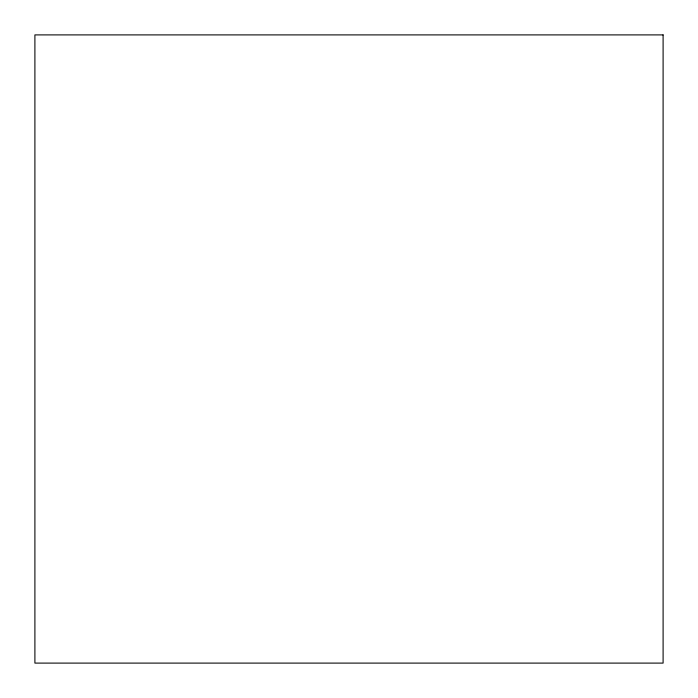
<?xml version="1.0" encoding="UTF-8"?>
<svg xmlns="http://www.w3.org/2000/svg" width="698" height="698" viewBox="0 0 698 698"><rect width="100%" height="100%" fill="white"/><g stroke="black" fill="none" stroke-linecap="round" stroke-linejoin="round"><path stroke-width="1.05" d="M663.1 34.9L34.9 34.9L34.9 663.1L663.1 663.1L663.1 34.9"/></g></svg>
